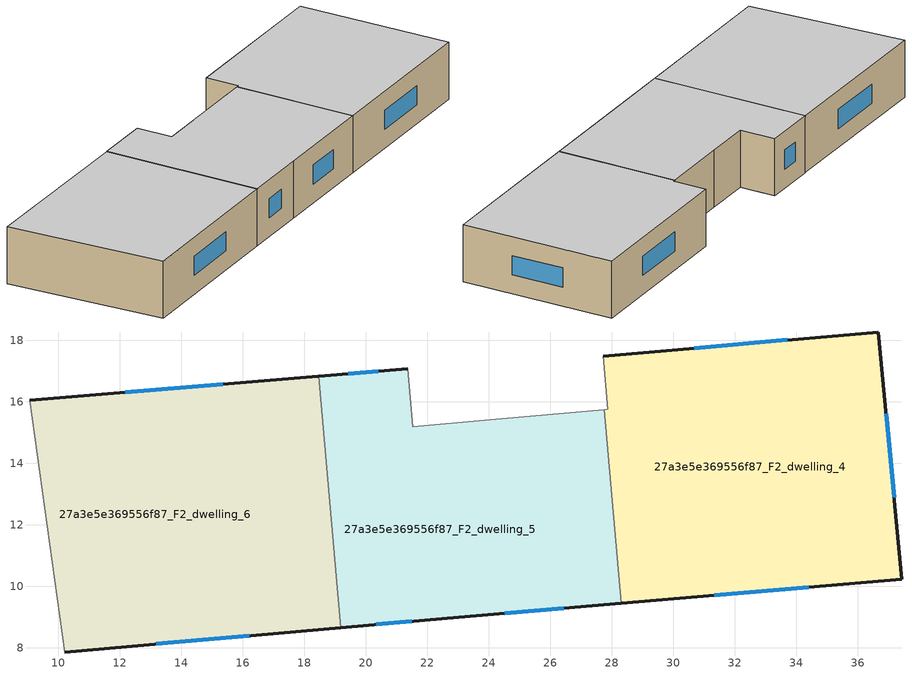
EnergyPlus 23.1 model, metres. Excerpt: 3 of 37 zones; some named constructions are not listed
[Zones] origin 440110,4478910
27a3e5e369556f87_F2_dwelling_4
 floor to 27a3e5e369556f87_F1_dwelling_4 (EU_floor_Construction): 36.66,18.26 37.43,10.23 29.02,9.51 28.25,10.15 27.76,15.74 27.86,15.75 27.85,15.9 29.3,17.62 z6
 floor to 27a3e5e369556f87_F1_dwelling_5 (EU_floor_Construction): 29.29,17.62 27.85,15.9 27.72,17.48 z6
 floor to 27a3e5e369556f87_F1_dwelling_6 (EU_floor_Construction): 29.02,9.51 28.31,9.45 28.25,10.15 z6
 wall outside (EU_wall_Construction): 28.31,9.45 37.43,10.23 36.66,18.26 27.72,17.48 z6:9
 wall to 27a3e5e369556f87_F2_dwelling_5 (EU_wall_Construction): 27.76,15.74 28.31,9.45 z6:9
 wall to 27a3e5e369556f87_F2_dwelling_2 (EU_wall_Construction): 27.72,17.48 27.86,15.75 27.76,15.74 z6:9
 window (EU_Window_Construction): 33.7,18 30.68,17.74 / 37.17,12.89 36.92,15.6 / 31.33,9.71 34.41,9.97 z6.99:8.01
 ceiling to 27a3e5e369556f87_F3_dwelling_4 (EU_floor_Construction): 37.43,10.23 36.66,18.26 27.72,17.48 27.86,15.75 27.76,15.74 28.31,9.45 z9
27a3e5e369556f87_F2_dwelling_5
 floor to 27a3e5e369556f87_F1_dwelling_6 (EU_floor_Construction): 22.19,15.25 28.25,10.15 28.31,9.45 22.65,8.96 19.19,8.66 18.68,14.45 20.52,16.64 21.48,15.85 21.54,15.19 z6
 floor adiabatic (EU_floor_Construction): 27.76,15.74 28.25,10.15 22.19,15.25 z6
 floor to 27a3e5e369556f87_F1_dwelling_7 (EU_floor_Construction): 21.36,17.06 21.47,15.85 20.52,16.64 18.68,14.45 18.47,16.83 z6
 wall outside (EU_wall_Construction): 19.19,8.66 22.65,8.96 28.31,9.45 / 21.37,17.07 18.47,16.83 z6:9
 wall to 27a3e5e369556f87_F2_dwelling_6 (EU_wall_Construction): 18.47,16.83 19.19,8.66 z6:9
 wall to 27a3e5e369556f87_F2_dwelling_2 (EU_wall_Construction): 27.76,15.74 24.04,15.41 z6:9
 wall to 27a3e5e369556f87_F2_dwelling_3 (EU_wall_Construction): 24.04,15.41 21.54,15.19 21.36,17.06 z6:9
 window (EU_Window_Construction): 24.52,9.12 26.43,9.29 / 20.34,8.76 21.5,8.86 / 20.41,16.99 19.43,16.91 z6.99:8.01
 ceiling to 27a3e5e369556f87_F3_dwelling_5 (EU_floor_Construction): 28.31,9.45 27.76,15.74 21.54,15.19 21.37,17.07 18.47,16.83 19.19,8.66 22.65,8.96 z9
27a3e5e369556f87_F2_dwelling_6
 floor to 27a3e5e369556f87_F1_dwelling_7 (EU_floor_Construction): 18.46,16.83 18.68,14.45 13.38,8.14 10.22,7.86 9.08,16.05 z6
 floor adiabatic (EU_floor_Construction): 18.68,14.45 19.19,8.66 13.38,8.14 z6
 wall outside (EU_wall_Construction): 18.46,16.83 9.08,16.05 / 10.22,7.86 19.19,8.66 z6:9
 wall adiabatic (EU_wall_Construction): 9.08,16.05 10.22,7.86 z6:9
 window (EU_Window_Construction): 15.35,16.57 12.19,16.31 / 13.2,8.13 16.22,8.39 z6.99:8.01
 ceiling to 27a3e5e369556f87_F3_dwelling_6 (EU_floor_Construction): 19.19,8.66 18.46,16.83 9.08,16.05 10.22,7.86 z9
[SCHEDULE:FILE] Column Number=1; Rows to Skip at Top=0; Number of Hours of Data=8760; Column Separator=Comma; Interpolate to Timestep=No; Minutes per Item=60; Adjust Schedule for Daylight Savings=Yes
Name | File
EU_Step8_GainSchedule_27a3e5e369556f87_F2_dwelling_0_f000 | ../../schedules/27a3e5e369556f87/27a3e5e369556f87_F2_dwelling_0_f000_gain.csv
EU_Step8_GainSchedule_27a3e5e369556f87_F2_dwelling_1_f000 | ../../schedules/27a3e5e369556f87/27a3e5e369556f87_F2_dwelling_1_f000_gain.csv
EU_Step8_GainSchedule_27a3e5e369556f87_F2_dwelling_2_f000 | ../../schedules/27a3e5e369556f87/27a3e5e369556f87_F2_dwelling_2_f000_gain.csv
EU_Step8_GainSchedule_27a3e5e369556f87_F2_dwelling_3_f000 | ../../schedules/27a3e5e369556f87/27a3e5e369556f87_F2_dwelling_3_f000_gain.csv
EU_Step8_GainSchedule_27a3e5e369556f87_F2_dwelling_4_f000 | ../../schedules/27a3e5e369556f87/27a3e5e369556f87_F2_dwelling_4_f000_gain.csv
EU_Step8_GainSchedule_27a3e5e369556f87_F2_dwelling_5_f000 | ../../schedules/27a3e5e369556f87/27a3e5e369556f87_F2_dwelling_5_f000_gain.csv
EU_Step8_GainSchedule_27a3e5e369556f87_F2_dwelling_6_f000 | ../../schedules/27a3e5e369556f87/27a3e5e369556f87_F2_dwelling_6_f000_gain.csv
EU_Step8_GainSchedule_27a3e5e369556f87_F3_dwelling_0_f000 | ../../schedules/27a3e5e369556f87/27a3e5e369556f87_F3_dwelling_0_f000_gain.csv
EU_Step8_GainSchedule_27a3e5e369556f87_F3_dwelling_1_f000 | ../../schedules/27a3e5e369556f87/27a3e5e369556f87_F3_dwelling_1_f000_gain.csv
EU_Step8_GainSchedule_27a3e5e369556f87_F3_dwelling_2_f000 | ../../schedules/27a3e5e369556f87/27a3e5e369556f87_F3_dwelling_2_f000_gain.csv
EU_Step8_GainSchedule_27a3e5e369556f87_F3_dwelling_3_f000 | ../../schedules/27a3e5e369556f87/27a3e5e369556f87_F3_dwelling_3_f000_gain.csv
EU_Step8_GainSchedule_27a3e5e369556f87_F3_dwelling_4_f000 | ../../schedules/27a3e5e369556f87/27a3e5e369556f87_F3_dwelling_4_f000_gain.csv
EU_Step8_GainSchedule_27a3e5e369556f87_F3_dwelling_5_f000 | ../../schedules/27a3e5e369556f87/27a3e5e369556f87_F3_dwelling_5_f000_gain.csv
EU_Step8_GainSchedule_27a3e5e369556f87_F3_dwelling_6_f000 | ../../schedules/27a3e5e369556f87/27a3e5e369556f87_F3_dwelling_6_f000_gain.csv
